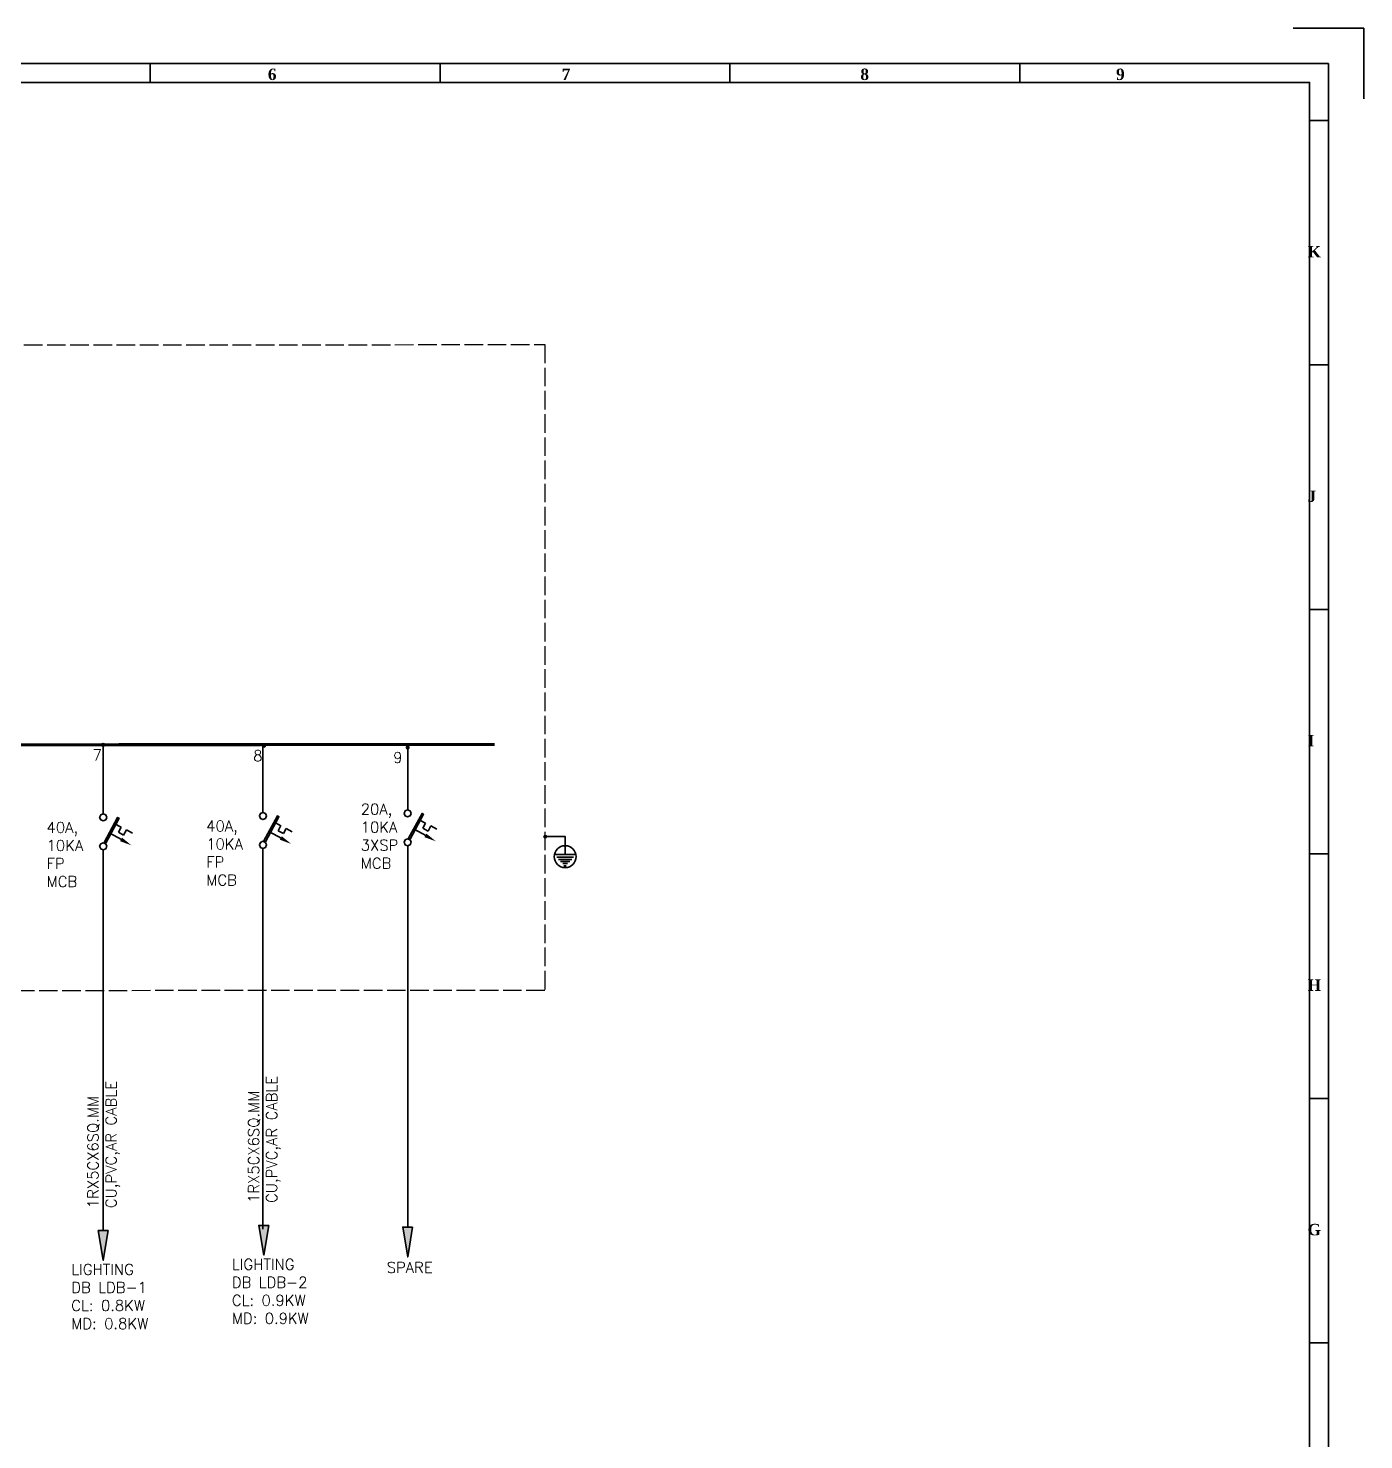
# Model space of a CAD drawing. Header units: millimetres. Extents: x 1047 to 39020, y 1192 to 66614.
# Drawn here: x 1225.2 to 1397.9, y 1379.1 to 1561.7 of the extents above; entities that cross this region are included whole.
import ezdxf

# ---------------------------------------------------------------- set-up
doc = ezdxf.new("R2010")
doc.units = ezdxf.units.MM
doc.linetypes.add('ACAD_ISO02W100', pattern=[15, 12, -3])
doc.layers.add('TEXT', color=7, linetype='Continuous')
doc.layers.add('TITLE', color=7, linetype='Continuous')
doc.styles.get("Standard").update_dxf_attribs({"font": 'arial.ttf'})
doc.styles.add('Times-Roman', font='times.ttf')

# ---------------------------------------------------------------- blocks, each defined once
blk = doc.blocks.new('LOGO2')
at = {"color": 153, "lineweight": 35}
for points in [[(-17.33, 510.31), (0, 510.31), (0, 492.98)], [(-297.71, 497.02), (-297.71, 501.65)], [(-226.6, 497.02), (-226.6, 501.65)], [(-155.5, 497.02), (-155.5, 501.65)], [(-84.4, 497.02), (-84.4, 501.65)], [(-13.29, 487.65), (-8.66, 487.65)], [(-13.29, 427.69), (-8.66, 427.69)], [(-13.29, 367.72), (-8.66, 367.72)], [(-13.29, 307.75), (-8.66, 307.75)], [(-13.29, 247.78), (-8.66, 247.78)], [(-13.29, 187.81), (-8.66, 187.81)]]:
    blk.add_lwpolyline(points, dxfattribs=at)
for points in [[(-657.85, 501.65), (-657.85, -182.45), (-8.66, -182.45), (-8.66, 501.65)], [(-653.23, 497.02), (-653.23, -177.82), (-13.29, -177.82), (-13.29, 497.02)]]:
    blk.add_lwpolyline(points, close=True, dxfattribs=at)
at = {"layer": 'TITLE', "color": 153, "char_height": 2.8008, "width": 8.5079, "attachment_point": 1}
for s, insert in [('{\\fTimes New Roman|b1|i0|c0|p18; 6}', (-269.9, 500.4)), ('{\\fTimes New Roman|b1|i0|c0|p18; 7}', (-197.81, 500.4)), ('{\\fTimes New Roman|b1|i0|c0|p18;8}', (-123.5, 500.4)), ('{\\fTimes New Roman|b1|i0|c0|p18;9}', (-60.78, 500.4)), ('{\\Fromans|c0; \\fTimes New Roman|b1|i0|c0|p18;K}', (-15.71, 456.87)), ('{\\Fromans|c0; \\fTimes New Roman|b1|i0|c0|p18;J}', (-15.71, 396.9)), ('{\\Fromans|c0; \\fTimes New Roman|b1|i0|c0|p18;I}', (-15.71, 336.93)), ('{\\Fromans|c0; \\fTimes New Roman|b1|i0|c0|p18;H}', (-15.71, 276.96)), ('{\\Fromans|c0; \\fTimes New Roman|b1|i0|c0|p18;G}', (-15.71, 216.99))]:
    blk.add_mtext(s, dxfattribs=dict(at, insert=insert))
blk = doc.blocks.new('EARTH')
h = blk.add_hatch(color=3)
h.dxf.hatch_style = 2
h.paths.add_polyline_path([(-0.11, 0.11), (-0.16, 0), (0, 0)])
h = blk.add_hatch(color=3)
h.dxf.hatch_style = 2
h.paths.add_polyline_path([(-0.16, 0), (-0.11, -0.11), (0, 0)])
h = blk.add_hatch(color=3)
h.dxf.hatch_style = 2
h.paths.add_polyline_path([(0, 0.16), (-0.11, 0.11), (0, 0)])
h = blk.add_hatch(color=3)
h.dxf.hatch_style = 2
h.paths.add_polyline_path([(-0.11, -0.11), (0, -0.16), (0, 0)])
h = blk.add_hatch(color=3)
h.dxf.hatch_style = 2
h.paths.add_polyline_path([(0.11, 0.11), (0, 0.16), (0, 0)])
h = blk.add_hatch(color=3)
h.dxf.hatch_style = 2
h.paths.add_polyline_path([(0.16, 0), (0.11, 0.11), (0, 0)])
h = blk.add_hatch(color=3)
h.dxf.hatch_style = 2
h.paths.add_polyline_path([(0, -0.16), (0.11, -0.11), (0, 0)])
h = blk.add_hatch(color=3)
h.dxf.hatch_style = 2
h.paths.add_polyline_path([(0.11, -0.11), (0.16, 0), (0, 0)])
at = {"color": 3, "lineweight": 35}
for points in [[(0, 0), (-2.58, 0), (-2.58, -2.31)], [(-3.81, -2.31), (-1.35, -2.31)], [(-3.66, -2.65), (-1.49, -2.65)], [(-3.45, -2.94), (-1.7, -2.94)], [(-3.2, -3.22), (-1.96, -3.22)], [(-2.89, -3.49), (-2.27, -3.49)], [(-2.73, -3.77), (-2.42, -3.77)]]:
    blk.add_lwpolyline(points, dxfattribs=at)
for points in [[(-0.11, 0.11), (-0.16, 0), (0, 0)], [(-0.16, 0), (-0.11, -0.11), (0, 0)], [(0, 0.16), (-0.11, 0.11), (0, 0)], [(-0.11, -0.11), (0, -0.16), (0, 0)], [(0.11, 0.11), (0, 0.16), (0, 0)], [(0.16, 0), (0.11, 0.11), (0, 0)], [(0, -0.16), (0.11, -0.11), (0, 0)], [(0.11, -0.11), (0.16, 0), (0, 0)]]:
    blk.add_lwpolyline(points, close=True, dxfattribs=at)
blk.add_circle((-2.58, -2.59), 1.41, dxfattribs=at)
blk = doc.blocks.new('MCB')
h = blk.add_hatch(color=5)
h.dxf.hatch_style = 2
h.paths.add_polyline_path([(0.327519, -3.787175), (0.125871, -3.678484), (1.864995, -0.451908), (2.066642, -0.560599)])
h = blk.add_hatch(color=5)
h.dxf.hatch_style = 2
h.paths.add_polyline_path([(2.437518, -3.07654), (2.180872, -3.525626), (3.656506, -4.070985)])
at = {"color": 5, "lineweight": 35}
for points in [[(0.458187, -0.458188), (0.323991, -0.134196), (0, 0), (-0.323956, -0.134196), (-0.458188, -0.458188), (-0.323956, -0.782143), (0, -0.91634), (0.323991, -0.782143)], [(0.327519, -3.787175), (0.125871, -3.678484), (1.864995, -0.451908), (2.066642, -0.560599)], [(0.458187, -4.19354), (0.323991, -3.869584), (0, -3.735387), (-0.323956, -3.869584), (-0.458188, -4.19354), (-0.323956, -4.517531), (0, -4.651728), (0.323991, -4.517531)]]:
    blk.add_lwpolyline(points, close=True, dxfattribs=at)
for points in [[(2.316268, -1.713724), (1.429279, -1.235604)], [(2.318561, -1.708891), (1.964125, -2.366504)], [(3.011593, -3.677496), (0.763834, -2.465952)], [(2.642552, -2.732193), (1.964125, -2.366504)], [(3.000092, -2.06883), (2.642552, -2.732193)], [(3.784988, -2.491916), (3.000092, -2.06883)]]:
    blk.add_lwpolyline(points, dxfattribs=at)

msp = doc.modelspace()

# ---------------------------------------------------------------- hatches: boundary and pattern name
h = msp.add_hatch(color=0)
h.dxf.hatch_style = 2
h.paths.add_polyline_path([(1234.76, 1469.11), (1234.72, 1468.99), (1234.88, 1468.99)])
h = msp.add_hatch(color=0)
h.dxf.hatch_style = 2
h.paths.add_polyline_path([(1234.76, 1469.09), (1234.72, 1468.97), (1234.88, 1468.97)])
h = msp.add_hatch(color=0)
h.dxf.hatch_style = 2
h.paths.add_polyline_path([(1234.72, 1468.99), (1234.76, 1468.88), (1234.88, 1468.99)])
h = msp.add_hatch(color=0)
h.dxf.hatch_style = 2
h.paths.add_polyline_path([(1234.72, 1468.97), (1234.76, 1468.85), (1234.88, 1468.97)])
h = msp.add_hatch(color=0)
h.dxf.hatch_style = 2
h.paths.add_polyline_path([(1234.88, 1469.16), (1234.76, 1469.11), (1234.88, 1469)])
h = msp.add_hatch(color=0)
h.dxf.hatch_style = 2
h.paths.add_polyline_path([(1234.88, 1469.14), (1234.76, 1469.09), (1234.88, 1468.97)])
h = msp.add_hatch(color=0)
h.dxf.hatch_style = 2
h.paths.add_polyline_path([(1234.76, 1468.88), (1234.88, 1468.83), (1234.88, 1468.99)])
h = msp.add_hatch(color=0)
h.dxf.hatch_style = 2
h.paths.add_polyline_path([(1234.76, 1468.85), (1234.88, 1468.8), (1234.88, 1468.97)])
h = msp.add_hatch(color=0)
h.dxf.hatch_style = 2
h.paths.add_polyline_path([(1235, 1469.11), (1234.88, 1469.16), (1234.88, 1469)])
h = msp.add_hatch(color=0)
h.dxf.hatch_style = 2
h.paths.add_polyline_path([(1235, 1469.09), (1234.88, 1469.14), (1234.88, 1468.97)])
h = msp.add_hatch(color=0)
h.dxf.hatch_style = 2
h.paths.add_polyline_path([(1234.88, 1468.83), (1235, 1468.88), (1234.89, 1468.99)])
h = msp.add_hatch(color=0)
h.dxf.hatch_style = 2
h.paths.add_polyline_path([(1234.88, 1468.8), (1235, 1468.85), (1234.89, 1468.97)])
h = msp.add_hatch(color=0)
h.dxf.hatch_style = 2
h.paths.add_polyline_path([(1235.05, 1468.99), (1235, 1469.11), (1234.89, 1469)])
h = msp.add_hatch(color=0)
h.dxf.hatch_style = 2
h.paths.add_polyline_path([(1235.05, 1468.97), (1235, 1469.09), (1234.89, 1468.97)])
h = msp.add_hatch(color=0)
h.dxf.hatch_style = 2
h.paths.add_polyline_path([(1235, 1468.88), (1235.05, 1468.99), (1234.89, 1468.99)])
h = msp.add_hatch(color=0)
h.dxf.hatch_style = 2
h.paths.add_polyline_path([(1235, 1468.85), (1235.05, 1468.97), (1234.89, 1468.97)])
h = msp.add_hatch(color=0)
h.dxf.hatch_style = 2
h.paths.add_polyline_path([(1255.54, 1468.99), (1255.49, 1468.87), (1255.65, 1468.87)])
h = msp.add_hatch(color=0)
h.dxf.hatch_style = 2
h.paths.add_polyline_path([(1255.49, 1468.87), (1255.54, 1468.75), (1255.65, 1468.87)])
h = msp.add_hatch(color=0)
h.dxf.hatch_style = 2
h.paths.add_polyline_path([(1255.66, 1469.04), (1255.54, 1468.99), (1255.65, 1468.87)])
h = msp.add_hatch(color=0)
h.dxf.hatch_style = 2
h.paths.add_polyline_path([(1255.54, 1468.75), (1255.66, 1468.7), (1255.66, 1468.87)])
h = msp.add_hatch(color=0)
h.dxf.hatch_style = 2
h.paths.add_polyline_path([(1255.77, 1468.99), (1255.66, 1469.04), (1255.66, 1468.87)])
h = msp.add_hatch(color=0)
h.dxf.hatch_style = 2
h.paths.add_polyline_path([(1255.82, 1468.87), (1255.77, 1468.99), (1255.66, 1468.87)])
h = msp.add_hatch(color=0)
h.dxf.hatch_style = 2
h.paths.add_polyline_path([(1255.66, 1468.7), (1255.77, 1468.75), (1255.66, 1468.87)])
h = msp.add_hatch(color=0)
h.dxf.hatch_style = 2
h.paths.add_polyline_path([(1255.77, 1468.75), (1255.82, 1468.87), (1255.66, 1468.87)])
h = msp.add_hatch(color=0)
h.dxf.hatch_style = 2
h.paths.add_polyline_path([(1274.14, 1468.76), (1274.1, 1468.64), (1274.26, 1468.64)])
h = msp.add_hatch(color=0)
h.dxf.hatch_style = 2
h.paths.add_polyline_path([(1274.1, 1468.64), (1274.14, 1468.52), (1274.26, 1468.64)])
h = msp.add_hatch(color=0)
h.dxf.hatch_style = 2
h.paths.add_polyline_path([(1274.26, 1468.81), (1274.14, 1468.76), (1274.26, 1468.64)])
h = msp.add_hatch(color=0)
h.dxf.hatch_style = 2
h.paths.add_polyline_path([(1274.14, 1468.52), (1274.26, 1468.47), (1274.26, 1468.64)])
h = msp.add_hatch(color=0)
h.dxf.hatch_style = 2
h.paths.add_polyline_path([(1274.38, 1468.76), (1274.26, 1468.81), (1274.26, 1468.64)])
h = msp.add_hatch(color=0)
h.dxf.hatch_style = 2
h.paths.add_polyline_path([(1274.43, 1468.64), (1274.38, 1468.76), (1274.26, 1468.64)])
h = msp.add_hatch(color=0)
h.dxf.hatch_style = 2
h.paths.add_polyline_path([(1274.26, 1468.47), (1274.38, 1468.52), (1274.26, 1468.64)])
h = msp.add_hatch(color=0)
h.dxf.hatch_style = 2
h.paths.add_polyline_path([(1274.38, 1468.52), (1274.43, 1468.64), (1274.27, 1468.64)])
h = msp.add_hatch(color=5)
h.dxf.hatch_style = 2
h.paths.add_polyline_path([(1235.52, 1406.17), (1234.88, 1402.33), (1234.24, 1406.17)])
h = msp.add_hatch(color=5)
h.dxf.hatch_style = 2
h.paths.add_polyline_path([(1256.3, 1406.84), (1255.66, 1403), (1255.01, 1406.84)])
h = msp.add_hatch(color=5)
h.dxf.hatch_style = 2
h.paths.add_polyline_path([(1274.9, 1406.61), (1274.26, 1402.77), (1273.62, 1406.61)])

# ---------------------------------------------------------------- linework, layer by layer
at = {"color": 5, "linetype": 'ACAD_ISO02W100', "ltscale": 0.2}
msp.add_lwpolyline([(1083.62, 1520.63), (1291.99, 1520.76), (1291.99, 1437.23), (1083.62, 1437.1)], close=True, dxfattribs=at)
at = {"color": 5, "const_width": 0.4}
msp.add_lwpolyline([(1086.31, 1468.91), (1285.53, 1469.04)], dxfattribs=at)
at = {"color": 0, "lineweight": 35}
for points in [[(1234.76, 1469.11), (1234.72, 1468.99), (1234.88, 1468.99)], [(1234.76, 1469.09), (1234.72, 1468.97), (1234.88, 1468.97)], [(1234.72, 1468.99), (1234.76, 1468.88), (1234.88, 1468.99)], [(1234.72, 1468.97), (1234.76, 1468.85), (1234.88, 1468.97)], [(1234.88, 1469.16), (1234.76, 1469.11), (1234.88, 1469)], [(1234.88, 1469.14), (1234.76, 1469.09), (1234.88, 1468.97)], [(1234.76, 1468.88), (1234.88, 1468.83), (1234.88, 1468.99)], [(1234.76, 1468.85), (1234.88, 1468.8), (1234.88, 1468.97)], [(1235, 1469.11), (1234.88, 1469.16), (1234.88, 1469)], [(1235, 1469.09), (1234.88, 1469.14), (1234.88, 1468.97)], [(1234.88, 1468.83), (1235, 1468.88), (1234.89, 1468.99)], [(1234.88, 1468.8), (1235, 1468.85), (1234.89, 1468.97)], [(1235.05, 1468.99), (1235, 1469.11), (1234.89, 1469)], [(1235.05, 1468.97), (1235, 1469.09), (1234.89, 1468.97)], [(1235, 1468.88), (1235.05, 1468.99), (1234.89, 1468.99)], [(1235, 1468.85), (1235.05, 1468.97), (1234.89, 1468.97)], [(1255.54, 1468.99), (1255.49, 1468.87), (1255.65, 1468.87)], [(1255.49, 1468.87), (1255.54, 1468.75), (1255.65, 1468.87)], [(1255.66, 1469.04), (1255.54, 1468.99), (1255.65, 1468.87)], [(1255.54, 1468.75), (1255.66, 1468.7), (1255.66, 1468.87)], [(1255.77, 1468.99), (1255.66, 1469.04), (1255.66, 1468.87)], [(1255.82, 1468.87), (1255.77, 1468.99), (1255.66, 1468.87)], [(1255.66, 1468.7), (1255.77, 1468.75), (1255.66, 1468.87)], [(1255.77, 1468.75), (1255.82, 1468.87), (1255.66, 1468.87)], [(1274.14, 1468.76), (1274.1, 1468.64), (1274.26, 1468.64)], [(1274.1, 1468.64), (1274.14, 1468.52), (1274.26, 1468.64)], [(1274.26, 1468.81), (1274.14, 1468.76), (1274.26, 1468.64)], [(1274.14, 1468.52), (1274.26, 1468.47), (1274.26, 1468.64)], [(1274.38, 1468.76), (1274.26, 1468.81), (1274.26, 1468.64)], [(1274.43, 1468.64), (1274.38, 1468.76), (1274.26, 1468.64)], [(1274.26, 1468.47), (1274.38, 1468.52), (1274.26, 1468.64)], [(1274.38, 1468.52), (1274.43, 1468.64), (1274.27, 1468.64)]]:
    msp.add_lwpolyline(points, close=True, dxfattribs=at)
at = {"color": 5, "lineweight": 35}
for points in [[(1234.88, 1468.99), (1234.88, 1460.06)], [(1255.54, 1469.18), (1255.54, 1460.25)], [(1274.26, 1468.64), (1274.26, 1460.56)], [(1234.88, 1406.17), (1234.88, 1455.43)], [(1255.54, 1406.36), (1255.54, 1455.62)], [(1274.26, 1406.61), (1274.26, 1455.97)]]:
    msp.add_lwpolyline(points, dxfattribs=at)
for points in [[(1235.52, 1406.17), (1234.88, 1402.33), (1234.24, 1406.17)], [(1256.3, 1406.84), (1255.66, 1403), (1255.01, 1406.84)], [(1274.9, 1406.61), (1274.26, 1402.77), (1273.62, 1406.61)]]:
    msp.add_lwpolyline(points, close=True, dxfattribs=at)

# ---------------------------------------------------------------- block references
at = {"xscale": 0.5272261147577082, "yscale": 0.5272261147577082, "zscale": 0.5272261147577082}
msp.add_blockref('LOGO2', (1397.92, 1292.63), dxfattribs=at)
for p in [(1274.25, 1460.58), (1234.88, 1460.06), (1255.54, 1460.25)]:
    msp.add_blockref('MCB', p)
at = {"xscale": -1}
msp.add_blockref('EARTH', (1292.05, 1457.12), dxfattribs=at)

# ---------------------------------------------------------------- texts
at = {"layer": 'TEXT', "char_height": 1.6, "attachment_point": 1}
for s, insert, width in [('{\\Fromans|c0;\\H0.875x;7} ', (1233.51, 1468.38), 1.076), ('{\\Fromans|c0;\\H0.875x;8} ', (1254.28, 1468.29), 1.076), ('{\\Fromans.shx|c0;\\H0.875x;9}', (1272.39, 1468.05), 102.8627)]:
    msp.add_mtext(s, dxfattribs=dict(at, insert=insert, width=width))
at = {"layer": 'TEXT', "char_height": 1.4, "attachment_point": 1, "style": 'Times-Roman'}
for s, insert, width in [('\\A1;{\\Fromans|c0;20A,\\P10KA\\P3XSP\\PMCB}', (1268.19, 1461.38), 89.5943), ('\\A1;{\\Fromans.shx|c0;40A,\\P10KA\\PFP\\PMCB}', (1227.56, 1459.01), 14.3444), ('\\A1;{\\Fromans.shx|c0;40A,\\P10KA\\PFP\\PMCB}', (1248.21, 1459.2), 14.3444), ('\\A1;{\\Fromans.shx|c0;LIGHTING DB LDB-2\\PCL: 0.9KW\\PMD: 0.9KW}', (1251.52, 1402.51), 11.6835), ('\\A1;{\\Fromans|c0;SPARE}', (1271.55, 1402.09), 93.8941), ('\\A1;{\\Fromans.shx|c0;LIGHTING DB LDB-1\\PCL: 0.8KW\\PMD: 0.8KW}', (1230.75, 1401.84), 11.6835)]:
    msp.add_mtext(s, dxfattribs=dict(at, insert=insert, width=width))
at = {"layer": 'TEXT', "char_height": 1.4, "width": 21.2768, "attachment_point": 1, "rotation": 90, "style": 'Times-Roman'}
for insert in [(1253.64, 1409.74), (1232.87, 1409.07)]:
    msp.add_mtext('\\A1;{\\Fromans|c0;1RX5CX6SQ.MM \\PCU,PVC,AR CABLE}', dxfattribs=dict(at, insert=insert))

doc.saveas('drawing.dxf')
